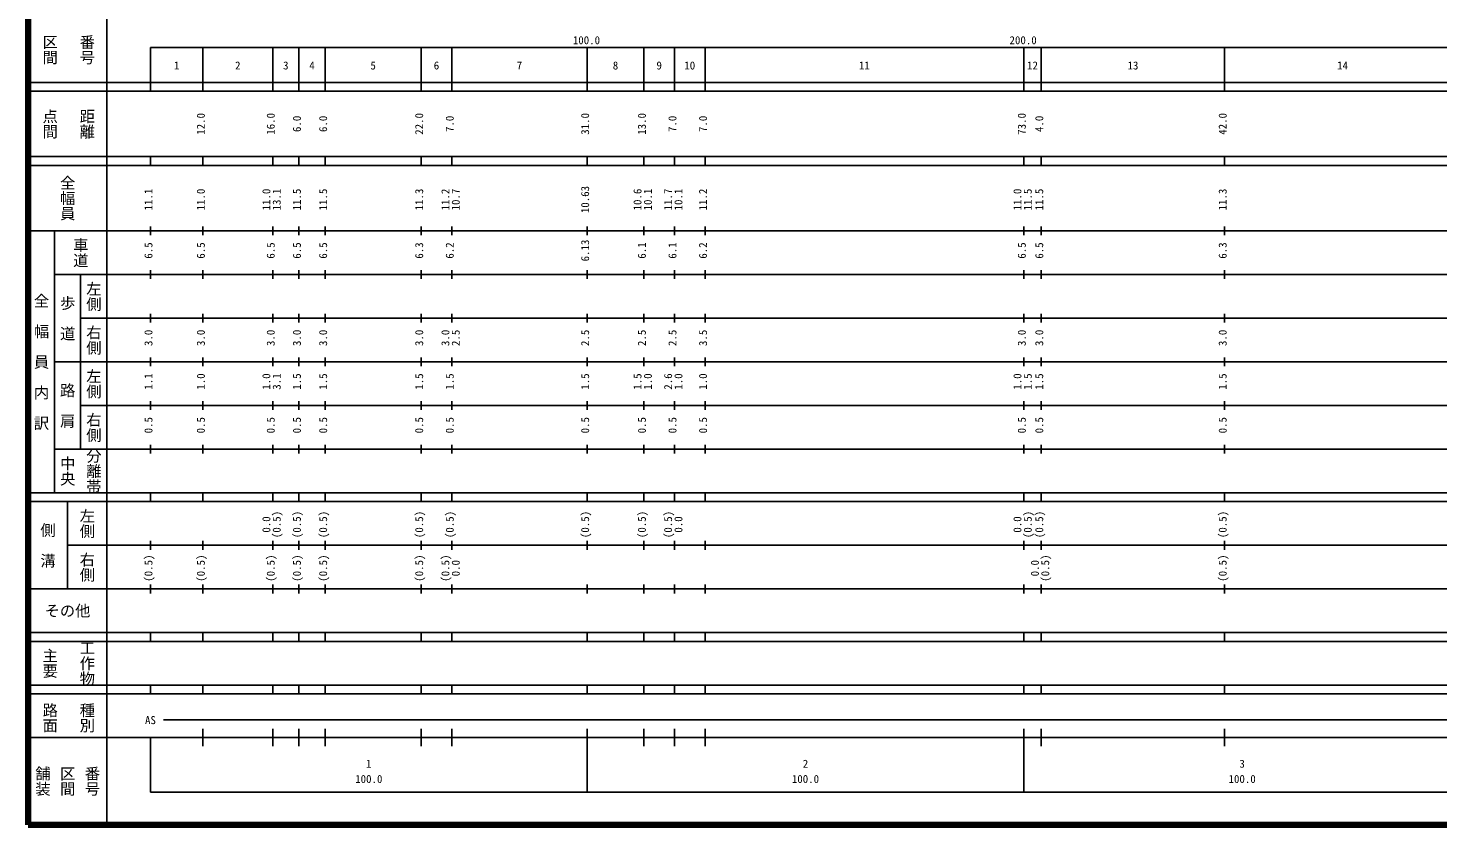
# Model space of a CAD drawing. Units: millimetres at full size, sheet at 1:1000; details may follow other scales. Extents: x 40000 to 680000, y 20000 to 380000.
# Drawn here: x 40000 to 362812, y 20000 to 202409 of the extents above; entities that cross this region are included whole.
import ezdxf
from ezdxf.enums import TextEntityAlignment as Align

# ---------------------------------------------------------------- set-up
doc = ezdxf.new("R2010")
doc.units = ezdxf.units.MM
doc.header["$LTSCALE"] = 1000
doc.layers.add('M-TTL', color=2, linetype='Continuous', lineweight=140)
doc.layers.add('M-TTL-BAND', color=7, linetype='Continuous', lineweight=25)
doc.styles.add('@ＭＳ ゴシック', font='')
doc.styles.add('ＭＳ ゴシック', font='')
doc.styles.get('@ＭＳ ゴシック').set_extended_font_data('@MS Gothic')
doc.styles.get('ＭＳ ゴシック').set_extended_font_data('MS Gothic')

msp = doc.modelspace()

# ---------------------------------------------------------------- linework, layer by layer
at = {"layer": 'M-TTL'}
for p, q in [((40000, 380000), (40000, 20000)), ((40000, 20000), (680000, 20000))]:
    msp.add_line(p, q, dxfattribs=at)
at = {"layer": 'M-TTL-BAND'}
for p, q in [((58000, 370000), (58000, 20000)), ((68000, 198000), (579000, 198000)), ((68000, 198000), (68000, 188000)), ((80000, 188000), (80000, 198000)), ((96000, 188000), (96000, 198000)), ((102000, 188000), (102000, 198000)), ((108000, 188000), (108000, 198000)), ((130000, 188000), (130000, 198000)), ((137000, 188000), (137000, 198000)), ((168000, 188000), (168000, 198000)), ((181000, 188000), (181000, 198000)), ((188000, 188000), (188000, 198000)), ((195000, 188000), (195000, 198000)), ((268000, 188000), (268000, 198000)), ((272000, 188000), (272000, 198000)), ((314000, 188000), (314000, 198000)), ((40000, 190000), (579000, 190000)), ((40000, 188000), (579000, 188000)), ((40000, 173000), (579000, 173000)), ((68000, 171000), (68000, 173000)), ((80000, 171000), (80000, 173000)), ((96000, 171000), (96000, 173000)), ((102000, 171000), (102000, 173000)), ((108000, 171000), (108000, 173000)), ((130000, 171000), (130000, 173000)), ((137000, 171000), (137000, 173000)), ((168000, 171000), (168000, 173000)), ((181000, 171000), (181000, 173000)), ((188000, 171000), (188000, 173000)), ((195000, 171000), (195000, 173000)), ((268000, 171000), (268000, 173000)), ((272000, 171000), (272000, 173000)), ((314000, 171000), (314000, 173000)), ((40000, 171000), (579000, 171000)), ((40000, 156000), (579000, 156000)), ((46000, 96000), (46000, 156000)), ((68000, 155000), (68000, 157000)), ((80000, 155000), (80000, 157000)), ((96000, 155000), (96000, 157000)), ((102000, 155000), (102000, 157000)), ((108000, 155000), (108000, 157000)), ((130000, 155000), (130000, 157000)), ((137000, 155000), (137000, 157000)), ((168000, 155000), (168000, 157000)), ((181000, 155000), (181000, 157000)), ((188000, 155000), (188000, 157000)), ((195000, 155000), (195000, 157000)), ((268000, 155000), (268000, 157000)), ((272000, 155000), (272000, 157000)), ((314000, 155000), (314000, 157000)), ((46000, 146000), (579000, 146000)), ((52000, 146000), (52000, 106000)), ((68000, 145000), (68000, 147000)), ((80000, 145000), (80000, 147000)), ((96000, 145000), (96000, 147000)), ((102000, 145000), (102000, 147000)), ((108000, 145000), (108000, 147000)), ((130000, 145000), (130000, 147000)), ((137000, 145000), (137000, 147000)), ((168000, 145000), (168000, 147000)), ((181000, 145000), (181000, 147000)), ((188000, 145000), (188000, 147000)), ((195000, 145000), (195000, 147000)), ((268000, 145000), (268000, 147000)), ((272000, 145000), (272000, 147000)), ((314000, 145000), (314000, 147000)), ((52000, 136000), (579000, 136000)), ((68000, 135000), (68000, 137000)), ((80000, 135000), (80000, 137000)), ((96000, 135000), (96000, 137000)), ((102000, 135000), (102000, 137000)), ((108000, 135000), (108000, 137000)), ((130000, 135000), (130000, 137000)), ((137000, 135000), (137000, 137000)), ((168000, 135000), (168000, 137000)), ((181000, 135000), (181000, 137000)), ((188000, 135000), (188000, 137000)), ((195000, 135000), (195000, 137000)), ((268000, 135000), (268000, 137000)), ((272000, 135000), (272000, 137000)), ((314000, 135000), (314000, 137000)), ((46000, 126000), (579000, 126000)), ((68000, 125000), (68000, 127000)), ((80000, 125000), (80000, 127000)), ((96000, 125000), (96000, 127000)), ((102000, 125000), (102000, 127000)), ((108000, 125000), (108000, 127000)), ((130000, 125000), (130000, 127000)), ((137000, 125000), (137000, 127000)), ((168000, 125000), (168000, 127000)), ((181000, 125000), (181000, 127000)), ((188000, 125000), (188000, 127000)), ((195000, 125000), (195000, 127000)), ((268000, 125000), (268000, 127000)), ((272000, 125000), (272000, 127000)), ((314000, 125000), (314000, 127000)), ((68000, 115000), (68000, 117000)), ((80000, 115000), (80000, 117000)), ((96000, 115000), (96000, 117000)), ((102000, 115000), (102000, 117000)), ((108000, 115000), (108000, 117000)), ((130000, 115000), (130000, 117000)), ((137000, 115000), (137000, 117000)), ((168000, 115000), (168000, 117000)), ((181000, 115000), (181000, 117000)), ((188000, 115000), (188000, 117000)), ((195000, 115000), (195000, 117000)), ((268000, 115000), (268000, 117000)), ((272000, 115000), (272000, 117000)), ((314000, 115000), (314000, 117000)), ((52000, 116000), (579000, 116000)), ((68000, 105000), (68000, 107000)), ((80000, 105000), (80000, 107000)), ((96000, 105000), (96000, 107000)), ((102000, 105000), (102000, 107000)), ((108000, 105000), (108000, 107000)), ((130000, 105000), (130000, 107000)), ((137000, 105000), (137000, 107000)), ((168000, 105000), (168000, 107000)), ((181000, 105000), (181000, 107000)), ((188000, 105000), (188000, 107000)), ((195000, 105000), (195000, 107000)), ((268000, 105000), (268000, 107000)), ((272000, 105000), (272000, 107000)), ((314000, 105000), (314000, 107000)), ((46000, 106000), (579000, 106000)), ((40000, 96000), (579000, 96000)), ((40000, 94000), (579000, 94000)), ((49000, 94000), (49000, 74000)), ((68000, 94000), (68000, 96000)), ((80000, 94000), (80000, 96000)), ((96000, 94000), (96000, 96000)), ((102000, 94000), (102000, 96000)), ((108000, 94000), (108000, 96000)), ((130000, 94000), (130000, 96000)), ((137000, 94000), (137000, 96000)), ((168000, 94000), (168000, 96000)), ((181000, 94000), (181000, 96000)), ((188000, 94000), (188000, 96000)), ((195000, 94000), (195000, 96000)), ((268000, 94000), (268000, 96000)), ((272000, 94000), (272000, 96000)), ((314000, 94000), (314000, 96000)), ((49000, 84000), (579000, 84000)), ((68000, 83000), (68000, 85000)), ((80000, 83000), (80000, 85000)), ((96000, 83000), (96000, 85000)), ((102000, 83000), (102000, 85000)), ((108000, 83000), (108000, 85000)), ((130000, 83000), (130000, 85000)), ((137000, 83000), (137000, 85000)), ((168000, 83000), (168000, 85000)), ((181000, 83000), (181000, 85000)), ((188000, 83000), (188000, 85000)), ((195000, 83000), (195000, 85000)), ((268000, 83000), (268000, 85000)), ((272000, 83000), (272000, 85000)), ((314000, 83000), (314000, 85000)), ((68000, 73000), (68000, 75000)), ((80000, 73000), (80000, 75000)), ((96000, 73000), (96000, 75000)), ((102000, 73000), (102000, 75000)), ((108000, 73000), (108000, 75000)), ((130000, 73000), (130000, 75000)), ((137000, 73000), (137000, 75000)), ((168000, 73000), (168000, 75000)), ((181000, 73000), (181000, 75000)), ((188000, 73000), (188000, 75000)), ((195000, 73000), (195000, 75000)), ((268000, 73000), (268000, 75000)), ((272000, 73000), (272000, 75000)), ((314000, 73000), (314000, 75000)), ((40000, 74000), (579000, 74000)), ((40000, 64000), (579000, 64000)), ((40000, 62000), (579000, 62000)), ((68000, 62000), (68000, 64000)), ((80000, 62000), (80000, 64000)), ((96000, 62000), (96000, 64000)), ((102000, 62000), (102000, 64000)), ((108000, 62000), (108000, 64000)), ((130000, 62000), (130000, 64000)), ((137000, 62000), (137000, 64000)), ((168000, 62000), (168000, 64000)), ((181000, 62000), (181000, 64000)), ((188000, 62000), (188000, 64000)), ((195000, 62000), (195000, 64000)), ((268000, 62000), (268000, 64000)), ((272000, 62000), (272000, 64000)), ((314000, 62000), (314000, 64000)), ((40000, 52000), (579000, 52000)), ((68000, 50000), (68000, 52000)), ((80000, 50000), (80000, 52000)), ((96000, 50000), (96000, 52000)), ((102000, 50000), (102000, 52000)), ((108000, 50000), (108000, 52000)), ((130000, 50000), (130000, 52000)), ((137000, 50000), (137000, 52000)), ((168000, 50000), (168000, 52000)), ((181000, 50000), (181000, 52000)), ((188000, 50000), (188000, 52000)), ((195000, 50000), (195000, 52000)), ((268000, 50000), (268000, 52000)), ((272000, 50000), (272000, 52000)), ((314000, 50000), (314000, 52000)), ((40000, 50000), (579000, 50000)), ((71000, 44000), (574000, 44000)), ((80000, 38000), (80000, 42000)), ((96000, 38000), (96000, 42000)), ((102000, 38000), (102000, 42000)), ((108000, 38000), (108000, 42000)), ((130000, 38000), (130000, 42000)), ((137000, 38000), (137000, 42000)), ((168000, 27500), (168000, 42000)), ((181000, 38000), (181000, 42000)), ((188000, 38000), (188000, 42000)), ((195000, 38000), (195000, 42000)), ((268000, 27500), (268000, 42000)), ((272000, 38000), (272000, 42000)), ((314000, 38000), (314000, 42000)), ((40000, 40000), (579000, 40000)), ((68000, 40000), (68000, 27500)), ((68000, 27500), (579000, 27500))]:
    msp.add_line(p, q, dxfattribs=at)

# ---------------------------------------------------------------- texts
at = {"layer": 'M-TTL-BAND', "style": '@ＭＳ ゴシック'}
for s, p in [('区間', (45000, 197500)), ('番号', (53500, 197500)), ('点間', (45000, 180500)), ('距離', (53500, 180500)), ('全幅員', (49000, 163500)), ('車道', (52000, 151000)), ('左側', (55000, 141000)), ('全\u3000幅\u3000員\u3000内\u3000訳', (43000, 126000)), ('歩\u3000道', (49000, 136000)), ('右側', (55000, 131000)), ('左側', (55000, 121000)), ('路\u3000肩', (49000, 116000)), ('右側', (55000, 111000)), ('中央', (49000, 101000)), ('分離帯', (55000, 101000)), ('左側', (53500, 89000)), ('側\u3000溝', (44500, 84000)), ('右側', (53500, 79000)), ('工作物', (53500, 57000)), ('主要', (45000, 57000)), ('路面', (45000, 44500)), ('種別', (53500, 44500)), ('舗装', (43333, 30000)), ('区間', (49000, 30000)), ('番号', (54667, 30000))]:
    msp.add_text(s, height=2566, rotation=270, dxfattribs=at).set_placement(p, align=Align.MIDDLE_CENTER)
at = {"layer": 'M-TTL-BAND', "style": 'ＭＳ ゴシック'}
for s, p in [('100.0', (167844, 198195)), ('200.0', (267844, 198195)), ('1', (74000, 192405)), ('2', (88000, 192405)), ('3', (99000, 192405)), ('4', (105000, 192405)), ('5', (119000, 192405)), ('6', (133500, 192405)), ('7', (152500, 192405)), ('8', (174500, 192405)), ('9', (184500, 192405)), ('10', (191500, 192405)), ('11', (231500, 192405)), ('12', (270000, 192405)), ('13', (293000, 192405)), ('14', (341000, 192405)), ('AS', (68000, 42500)), ('1', (118000, 32523)), ('2', (218000, 32523)), ('3', (318000, 32523)), ('100.0', (118000, 29033)), ('100.0', (218000, 29033)), ('100.0', (318000, 29033))]:
    msp.add_text(s, height=1833, dxfattribs=at).set_placement(p, align=Align.BOTTOM_CENTER)
for s, p in [('12.0', (81000, 180500)), ('16.0', (97000, 180500)), ('6.0', (103000, 180500)), ('6.0', (109000, 180500)), ('22.0', (131000, 180500)), ('7.0', (138000, 180500)), ('31.0', (169000, 180500)), ('13.0', (182000, 180500)), ('7.0', (189000, 180500)), ('7.0', (196000, 180500)), ('73.0', (269000, 180500)), ('4.0', (273000, 180500)), ('42.0', (315000, 180500)), ('11.1', (69000, 163174)), ('11.0', (81000, 163174)), ('11.0', (96000, 163174)), ('13.1', (98370, 163174)), ('11.5', (103000, 163174)), ('11.5', (109000, 163174)), ('11.3', (131000, 163174)), ('11.2', (137000, 163174)), ('10.7', (139370, 163174)), ('10.63', (169000, 163174)), ('10.6', (181000, 163174)), ('10.1', (183370, 163174)), ('11.7', (188000, 163174)), ('10.1', (190370, 163174)), ('11.2', (196000, 163174)), ('11.0', (268000, 163174)), ('11.5', (270370, 163174)), ('11.5', (273000, 163174)), ('11.3', (315000, 163174)), ('6.5', (69000, 151500)), ('6.5', (81000, 151500)), ('6.5', (97000, 151500)), ('6.5', (103000, 151500)), ('6.5', (109000, 151500)), ('6.3', (131000, 151500)), ('6.2', (138000, 151500)), ('6.13', (169000, 151500)), ('6.1', (182000, 151500)), ('6.1', (189000, 151500)), ('6.2', (196000, 151500)), ('6.5', (269000, 151500)), ('6.5', (273000, 151500)), ('6.3', (315000, 151500)), ('3.0', (69000, 131500)), ('3.0', (81000, 131500)), ('3.0', (97000, 131500)), ('3.0', (103000, 131500)), ('3.0', (109000, 131500)), ('3.0', (131000, 131500)), ('3.0', (137000, 131500)), ('2.5', (139370, 131500)), ('2.5', (169000, 131500)), ('2.5', (182000, 131500)), ('2.5', (189000, 131500)), ('3.5', (196000, 131500)), ('3.0', (269000, 131500)), ('3.0', (273000, 131500)), ('3.0', (315000, 131500)), ('1.1', (69000, 121500)), ('1.0', (81000, 121500)), ('1.0', (96000, 121500)), ('3.1', (98370, 121500)), ('1.5', (103000, 121500)), ('1.5', (109000, 121500)), ('1.5', (131000, 121500)), ('1.5', (138000, 121500)), ('1.5', (169000, 121500)), ('1.5', (181000, 121500)), ('1.0', (183370, 121500)), ('2.6', (188000, 121500)), ('1.0', (190370, 121500)), ('1.0', (196000, 121500)), ('1.0', (268000, 121500)), ('1.5', (270370, 121500)), ('1.5', (273000, 121500)), ('1.5', (315000, 121500)), ('0.5', (69000, 111500)), ('0.5', (81000, 111500)), ('0.5', (97000, 111500)), ('0.5', (103000, 111500)), ('0.5', (109000, 111500)), ('0.5', (131000, 111500)), ('0.5', (138000, 111500)), ('0.5', (169000, 111500)), ('0.5', (182000, 111500)), ('0.5', (189000, 111500)), ('0.5', (196000, 111500)), ('0.5', (269000, 111500)), ('0.5', (273000, 111500)), ('0.5', (315000, 111500)), ('0.0', (96000, 88764)), ('(0.5)', (98370, 88764)), ('(0.5)', (103000, 88764)), ('(0.5)', (109000, 88764)), ('(0.5)', (131000, 88764)), ('(0.5)', (138000, 88764)), ('(0.5)', (169000, 88764)), ('(0.5)', (182000, 88764)), ('(0.5)', (188000, 88764)), ('0.0', (190370, 88764)), ('0.0', (268000, 88764)), ('(0.5)', (270370, 88764)), ('(0.5)', (273000, 88764)), ('(0.5)', (315000, 88764)), ('(0.5)', (69000, 78764)), ('(0.5)', (81000, 78764)), ('(0.5)', (97000, 78764)), ('(0.5)', (103000, 78764)), ('(0.5)', (109000, 78764)), ('(0.5)', (131000, 78764)), ('(0.5)', (137000, 78764)), ('(0.5)', (274370, 78764)), ('(0.5)', (315000, 78764)), ('0.0', (139370, 78764)), ('0.0', (272000, 78764))]:
    msp.add_text(s, height=1833, rotation=90, dxfattribs=at).set_placement(p, align=Align.BOTTOM_CENTER)
msp.add_text('その他', height=2566, dxfattribs=at).set_placement((49000, 69000), align=Align.MIDDLE_CENTER)

doc.saveas('drawing.dxf')
